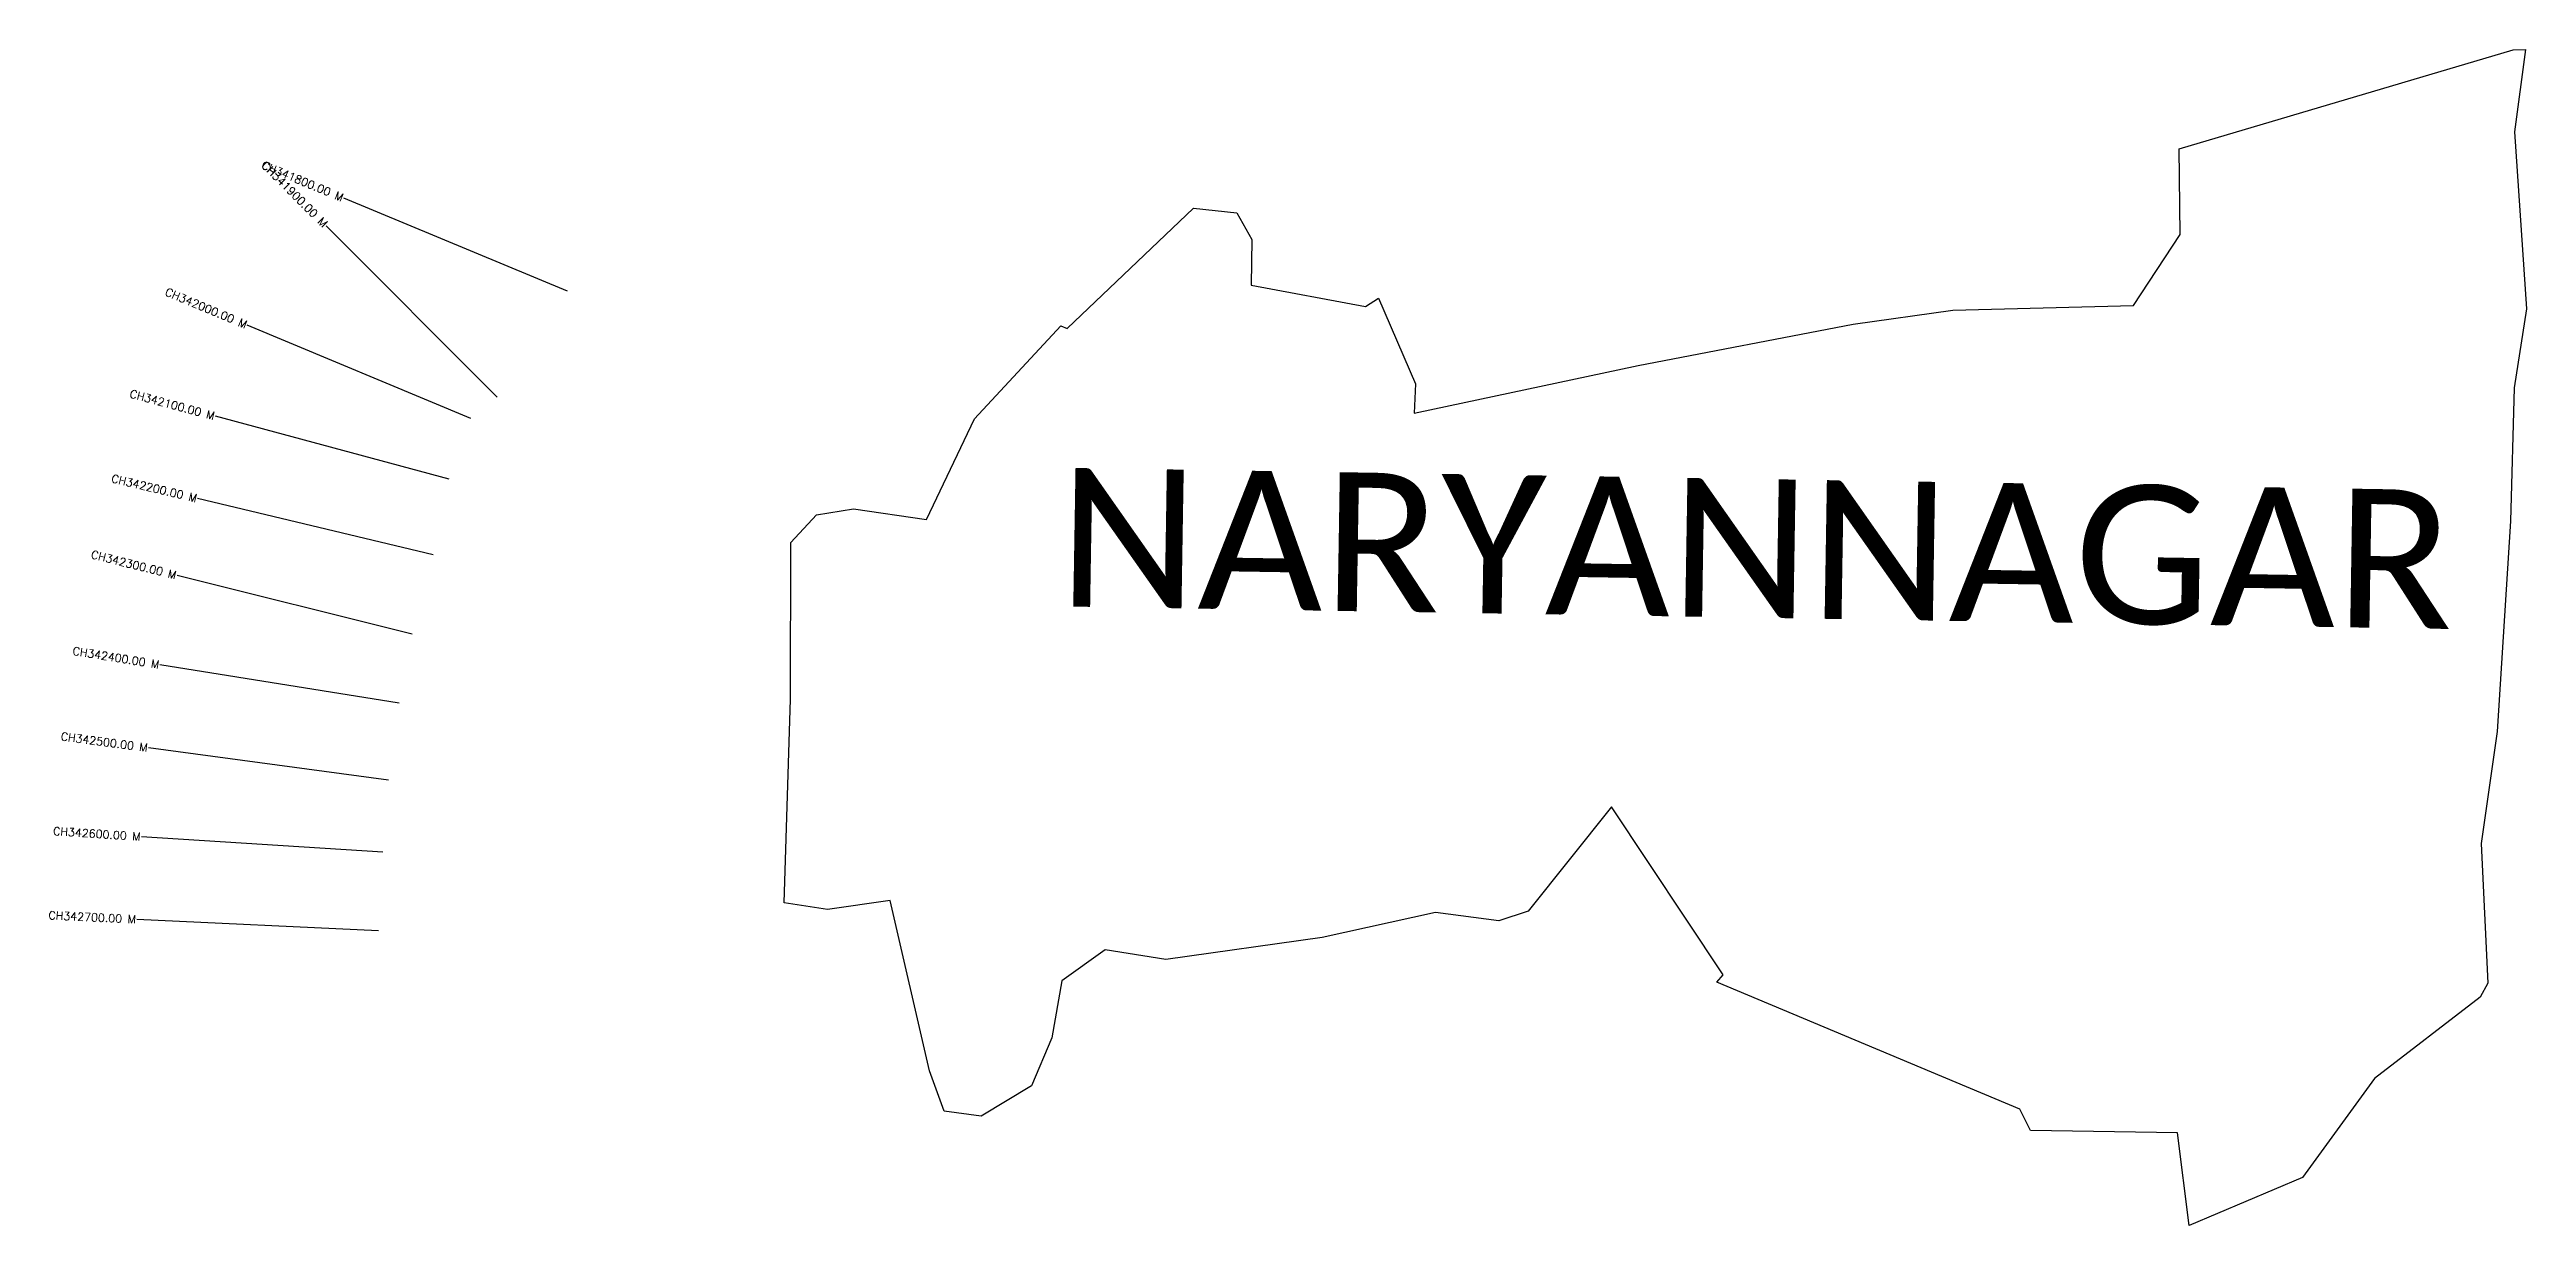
# Model space of a CAD drawing. Header units: metres. Extents: x 290957 to 294026, y 1986387 to 1987843.
import ezdxf
from ezdxf.enums import TextEntityAlignment as Align

# ---------------------------------------------------------------- set-up
doc = ezdxf.new("R2010")
doc.units = ezdxf.units.M
for name, color, linetype in [('CS', 134, 'Continuous'), ('CSMark', 6, 'Continuous'), ('village', 3, 'Continuous'), ('VILLAGE NAME', 250, 'Continuous')]:
    doc.layers.add(name, color=color, linetype=linetype)
doc.styles.get("Standard").update_dxf_attribs({"font": 'simplex.shx'})

msp = doc.modelspace()

# ---------------------------------------------------------------- linework, layer by layer
at = {"color": 6, "flags": 128}
msp.add_lwpolyline([(293595.9, 1987720), (294009.7, 1987842.5)], dxfattribs=at)
at = {"layer": 'CS'}
for p, q in [((291598.7, 1987543.9), (291321.6, 1987658.8)), ((291511.9, 1987412.5), (291299.8, 1987624.7)), ((291479, 1987386.3), (291202.1, 1987501.6)), ((291452.2, 1987310.9), (291162.5, 1987388.9)), ((291432.3, 1987217.3), (291140.5, 1987287)), ((291406.2, 1987119.3), (291115.1, 1987191.8)), ((291390.1, 1987033.5), (291093.9, 1987081.2)), ((291377, 1986938.4), (291079.6, 1986978.2)), ((291370.1, 1986849.1), (291070.8, 1986868.3)), ((291364.8, 1986751.7), (291065.1, 1986766))]:
    msp.add_line(p, q, dxfattribs=at)
at = {"layer": 'village', "color": 6}
for points in [[(294009.7, 1987842.5, 0), (294025.2, 1987843, 0), (294011.4, 1987741.1, 0), (294026.3, 1987522.1, 0)], [(294026.3, 1987522.1, 0), (294010.9, 1987424.2, 0), (294006.4, 1987258.9, 0), (293989.8, 1986998.7, 0), (293970.1, 1986860, 0), (293978.2, 1986686.9, 0), (293968.7, 1986669.8, 0), (293838.1, 1986569.1, 0), (293748.9, 1986446.4, 0), (293608.5, 1986387, 0), (293593.7, 1986501.5, 0), (293411.7, 1986504.4, 0), (293398.4, 1986531, 0), (293289.1, 1986576.8, 0), (293023.2, 1986688.1, 0), (293030.8, 1986697.2, 0), (292892.6, 1986905.5, 0), (292789.2, 1986776.1, 0), (292752.7, 1986764.3, 0), (292674.5, 1986774.4, 0), (292534.1, 1986743.4, 0), (292340.1, 1986716.3, 0), (292265.1, 1986728.3, 0), (292211.4, 1986689.8, 0), (292199.2, 1986619.1, 0), (292174, 1986560, 0), (292111.5, 1986522.2, 0), (292065.6, 1986528.7, 0), (292047.6, 1986578.5, 0), (291998.7, 1986789.3, 0), (291921, 1986778, 0), (291867.4, 1986786.5, 0), (291875, 1987038.8, 0), (291875.4, 1987232.8, 0), (291907.6, 1987266.8, 0), (291953.1, 1987274.4, 0), (292043.7, 1987261.1, 0), (292103.2, 1987385.6, 0), (292210, 1987501.1, 0), (292218.1, 1987497.8, 0), (292374.4, 1987646.8, 0), (292428.2, 1987640.7, 0), (292447, 1987607.8, 0), (292445.8, 1987551.2, 0), (292587.6, 1987524.7, 0), (292603.6, 1987535.1, 0), (292649.7, 1987428.9, 0), (292648, 1987392.9, 0), (292925.4, 1987451.6, 0), (293191.8, 1987502.9, 0), (293315.4, 1987520.4, 0), (293539.2, 1987525.9, 0), (293597.2, 1987614, 0), (293595.9, 1987720, 0)]]:
    msp.add_polyline3d(points, dxfattribs=at)

# ---------------------------------------------------------------- texts
at = {"layer": 'CSMark'}
for s, rotation, p in [('CH341800.00 M', 337.4853, (291320.7, 1987659.2)), ('CH341900.00 M', 314.9812, (291299.1, 1987625.4)), ('CH342000.00 M', 337.3879, (291201.2, 1987502)), ('CH342100.00 M', 344.9378, (291161.5, 1987389.1)), ('CH342200.00 M', 346.5828, (291139.5, 1987287.2)), ('CH342300.00 M', 346.0156, (291114.1, 1987192)), ('CH342400.00 M', 350.8503, (291092.9, 1987081.4)), ('CH342500.00 M', 352.3722, (291078.6, 1986978.4)), ('CH342600.00 M', 356.3227, (291069.8, 1986868.4)), ('CH342700.00 M', 357.2722, (291064.1, 1986766))]:
    msp.add_text(s, height=10, rotation=rotation, dxfattribs=at).set_placement(p, align=Align.MIDDLE_RIGHT)
at = {"layer": 'VILLAGE NAME', "insert": (292209, 1987325.3), "char_height": 171.752, "attachment_point": 1, "rotation": 359.0691}
msp.add_mtext_dynamic_manual_height_columns('{\\fCalibri|b0|i0|c0|p34;NARYANNAGAR}', width=2136.794, gutter_width=858.8, heights=[168.9], dxfattribs=at)

doc.saveas('drawing.dxf')
